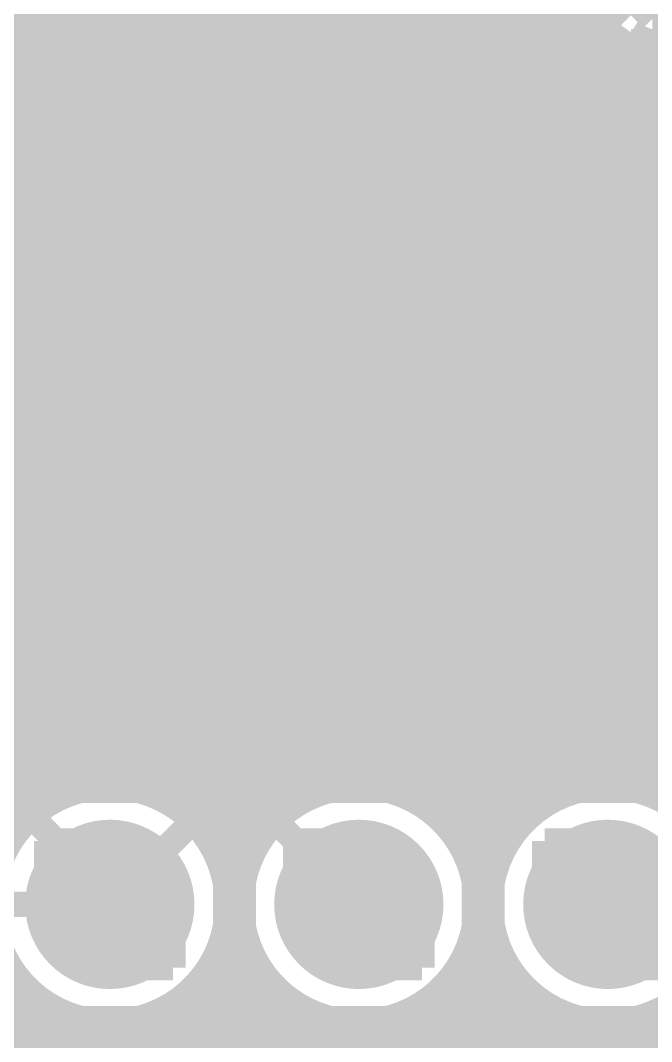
# Model space of a CAD drawing. Extents: x -5 to 157, y -120 to 103.
# Drawn here: x 61.37 to 67.71, y 76.07 to 86.32 of the extents above; entities that cross this region are included whole.
import ezdxf

# ---------------------------------------------------------------- set-up
doc = ezdxf.new("R2010")
doc.units = 0
doc.header["$MEASUREMENT"] = 0
doc.layers.get('0').update_dxf_attribs({"linetype": 'CONTINUOUS'})
for name, color, linetype in [('22-304-2_BOT', 7, 'CONTINUOUS'), ('22-304-2_DRD', 7, 'CONTINUOUS'), ('22-304-2_DRL', 2, 'CONTINUOUS'), ('22-304-2_IN1', 4, 'CONTINUOUS'), ('22-304-2_IN2', 3, 'CONTINUOUS'), ('22-304-2_SMB', 5, 'CONTINUOUS'), ('22-304-2_SMT', 10, 'CONTINUOUS'), ('22-304-2_SPB', 14, 'CONTINUOUS'), ('22-304-2_SSB', 12, 'CONTINUOUS'), ('22-304-2_SST', 11, 'CONTINUOUS'), ('22-304-2_TOP', 13, 'CONTINUOUS'), ('THRUHOLE_TAP', 7, 'CONTINUOUS')]:
    doc.layers.add(name, color=color, linetype=linetype)

# ---------------------------------------------------------------- blocks, each defined once
blk = doc.blocks.new('ROUND_25')
at = {"const_width": 0.84963}
blk.add_lwpolyline([(-0.424814, 0, 1), (0.424814, 0, 1)], format="xyb", close=True, dxfattribs=at)
blk = doc.blocks.new('RECTANGLE_31')
blk.add_solid([(0.9017, 0.508), (0.9017, -0.508), (-0.9017, 0.508), (-0.9017, -0.508)])
blk = doc.blocks.new('ROUND_39')
at = {"const_width": 0.40005}
blk.add_lwpolyline([(-0.200024, 0, 1), (0.200024, 0, 1)], format="xyb", close=True, dxfattribs=at)
blk = doc.blocks.new('ROUND_14')
at = {"const_width": 0.59944}
blk.add_lwpolyline([(-0.29972, 0, 1), (0.29972, 0, 1)], format="xyb", close=True, dxfattribs=at)
blk = doc.blocks.new('ROUND_88')
at = {"const_width": 0.10033}
blk.add_lwpolyline([(-0.050164, 0, 1), (0.050164, 0, 1)], format="xyb", close=True, dxfattribs=at)
blk = doc.blocks.new('ROUND_80')
at = {"const_width": 0.10033}
blk.add_lwpolyline([(-0.050164, 0, 1), (0.050164, 0, 1)], format="xyb", close=True, dxfattribs=at)

msp = doc.modelspace()

# ---------------------------------------------------------------- linework, layer by layer
at = {"layer": '22-304-2_BOT'}
for points, const_width in [([(60.96, 95.25), (62.23, 93.98), (62.23, 92.202), (60.579, 90.551), (60.579, 77.343), (62.27064, 75.65136), (62.27064, 74.95032)], 0.254), ([(62.27064, 77.44968), (62.27064, 77.51826), (61.087, 78.75016), (61.087, 90.297), (63.5, 92.71)], 0.254), ([(64.7192, 92.00642), (64.7192, 85.2424)], 0.254), ([(64.9478, 91.821), (64.9478, 81.5086)], 0.254), ([(64.4906, 91.70924), (64.4906, 85.2424)], 0.254), ([(65.1764, 91.59748), (65.1764, 81.5086)], 0.254), ([(64.262, 91.52636), (64.262, 85.2424)], 0.254), ([(64.0334, 91.40698), (64.0334, 85.2424)], 0.254), ([(65.405, 91.4527), (65.405, 85.2424)], 0.254), ([(63.119, 91.35364), (63.119, 85.2424)], 0.254), ([(63.3476, 91.31046), (63.3476, 85.2424)], 0.254), ([(63.5762, 91.30284), (63.5762, 85.2424)], 0.254), ([(63.8048, 91.33586), (63.8048, 85.2424)], 0.254), ([(65.6336, 91.36126), (65.6336, 85.2424)], 0.254), ([(62.8904, 91.20124), (62.8904, 85.2424)], 0.254), ([(62.6618, 90.97264), (62.6618, 85.2424)], 0.254), ([(62.4332, 90.74404), (62.4332, 85.2424)], 0.254), ([(62.2046, 90.51544), (62.2046, 85.2424)], 0.254), ([(61.976, 90.28684), (61.976, 78.77556)], 0.254), ([(61.7474, 90.05824), (61.7474, 78.97876)], 0.254), ([(61.722, 90.03284), (61.722, 79.00416)], 0.254), ([(66.675, 87.376), (66.675, 84.2264)], 0.635), ([(65.8495, 86.99754), (65.8495, 85.2424)], 0.254), ([(65.8622, 86.97214), (65.8622, 85.2424)], 0.254), ([(65.8495, 86.3346), (61.722, 86.3346)], 0.254), ([(67.5005, 86.19236), (67.5005, 85.2424)], 0.254), ([(65.8495, 86.106), (61.722, 86.106)], 0.254), ([(67.69354, 86.106), (67.5005, 86.106)], 0.254), ([(67.691, 86.106), (67.691, 85.2424)], 0.254), ([(65.8495, 85.8774), (61.722, 85.8774)], 0.254), ([(68.25742, 85.8774), (67.5005, 85.8774)], 0.254), ([(65.8495, 85.6488), (61.722, 85.6488)], 0.254), ([(73.59904, 85.6488), (67.5005, 85.6488)], 0.254), ([(65.8495, 85.4202), (61.722, 85.4202)], 0.254), ([(63.5, 84.2264), (63.5, 85.344)], 0.254), ([(63.5, 85.344), (63.5, 84.2264)], 0.254), ([(73.82764, 85.4202), (67.5005, 85.4202)], 0.254), ([(62.0903, 85.2424), (62.0903, 83.2104)], 0.254), ([(64.9097, 85.2424), (62.0903, 85.2424)], 0.254), ([(63.5, 85.1789), (63.5, 84.2264)], 0.381), ([(64.9097, 85.2424), (64.9097, 83.2104)], 0.254), ([(65.2653, 85.2424), (65.2653, 83.2104)], 0.254), ([(65.8495, 85.2424), (65.2653, 85.2424)], 0.254), ([(68.0847, 85.2424), (67.5005, 85.2424)], 0.254), ([(62.0903, 85.1916), (61.722, 85.1916)], 0.254), ([(65.2653, 85.1916), (64.9097, 85.1916)], 0.254), ([(62.0903, 84.963), (61.722, 84.963)], 0.254), ([(65.2653, 84.963), (64.9097, 84.963)], 0.254), ([(62.0903, 84.7344), (61.722, 84.7344)], 0.254), ([(65.2653, 84.7344), (64.9097, 84.7344)], 0.254), ([(62.0903, 84.5058), (61.722, 84.5058)], 0.254), ([(65.2653, 84.5058), (64.9097, 84.5058)], 0.254), ([(62.0903, 84.2772), (61.722, 84.2772)], 0.254), ([(62.1538, 84.2264), (63.5, 84.2264)], 0.381), ([(64.8462, 84.2264), (63.5, 84.2264)], 0.381), ([(63.5, 83.2739), (63.5, 84.2264)], 0.381), ([(65.2653, 84.2772), (64.9097, 84.2772)], 0.254), ([(62.0903, 84.0486), (61.722, 84.0486)], 0.254), ([(65.2653, 84.0486), (64.9097, 84.0486)], 0.254), ([(62.0903, 83.82), (61.722, 83.82)], 0.254), ([(65.2653, 83.82), (64.9097, 83.82)], 0.254), ([(62.0903, 83.5914), (61.722, 83.5914)], 0.254), ([(65.2653, 83.5914), (64.9097, 83.5914)], 0.254), ([(62.0903, 83.3628), (61.722, 83.3628)], 0.254), ([(65.2653, 83.3628), (64.9097, 83.3628)], 0.254), ([(64.9097, 83.2104), (62.0903, 83.2104)], 0.254), ([(62.2046, 83.2104), (62.2046, 81.8896)], 0.254), ([(62.4332, 83.2104), (62.4332, 81.8896)], 0.254), ([(62.6618, 83.2104), (62.6618, 81.8896)], 0.254), ([(62.8904, 83.2104), (62.8904, 81.8896)], 0.254), ([(63.119, 83.2104), (63.119, 81.8896)], 0.254), ([(63.3476, 83.2104), (63.3476, 81.8896)], 0.254), ([(63.5762, 83.2104), (63.5762, 81.8896)], 0.254), ([(63.8048, 83.2104), (63.8048, 81.8896)], 0.254), ([(64.0334, 83.2104), (64.0334, 81.8896)], 0.254), ([(64.262, 83.2104), (64.262, 81.8896)], 0.254), ([(64.4906, 83.2104), (64.4906, 81.8896)], 0.254), ([(64.7192, 83.2104), (64.7192, 81.8896)], 0.254), ([(68.0847, 83.2104), (65.2653, 83.2104)], 0.254), ([(65.405, 83.2104), (65.405, 81.8896)], 0.254), ([(65.6336, 83.2104), (65.6336, 81.8896)], 0.254), ([(65.8622, 83.2104), (65.8622, 81.8896)], 0.254), ([(66.0908, 83.2104), (66.0908, 81.8896)], 0.254), ([(66.3194, 83.2104), (66.3194, 81.8896)], 0.254), ([(66.548, 83.2104), (66.548, 81.8896)], 0.254), ([(66.7766, 83.2104), (66.7766, 81.8896)], 0.254), ([(67.0052, 83.2104), (67.0052, 81.8896)], 0.254), ([(67.2338, 83.2104), (67.2338, 81.8896)], 0.254), ([(67.4624, 83.2104), (67.4624, 81.8896)], 0.254), ([(67.691, 83.2104), (67.691, 81.8896)], 0.254), ([(76.2, 83.1342), (61.722, 83.1342)], 0.254), ([(76.2, 82.9056), (61.722, 82.9056)], 0.254), ([(76.18984, 82.677), (61.722, 82.677)], 0.254), ([(75.96124, 82.4484), (61.722, 82.4484)], 0.254), ([(75.73264, 82.2198), (61.722, 82.2198)], 0.254), ([(75.50404, 81.9912), (61.722, 81.9912)], 0.254), ([(62.0903, 81.8896), (62.0903, 79.8576)], 0.254), ([(64.9097, 81.8896), (62.0903, 81.8896)], 0.254), ([(64.9097, 81.8896), (64.9097, 81.5086)], 0.254), ([(68.0847, 81.8896), (65.2653, 81.8896)], 0.254), ([(65.2653, 81.8896), (65.2653, 81.5086)], 0.254), ([(62.0903, 81.7626), (61.722, 81.7626)], 0.254), ([(65.2653, 81.7626), (64.9097, 81.7626)], 0.254), ([(62.0903, 81.534), (61.722, 81.534)], 0.254), ([(65.2653, 81.534), (64.9097, 81.534)], 0.254), ([(65.2653, 81.5086), (64.9097, 81.5086)], 0.254), ([(62.0903, 81.3054), (61.722, 81.3054)], 0.254), ([(62.0903, 81.0768), (61.722, 81.0768)], 0.254), ([(62.0903, 80.8482), (61.722, 80.8482)], 0.254), ([(63.5, 80.8736), (63.5, 78.71968), (64.77, 77.44968)], 0.254), ([(66.675, 80.8736), (63.5, 80.8736)], 0.254), ([(66.675, 80.8736), (69.0118, 80.8736), (69.215, 80.6704)], 0.254), ([(62.0903, 80.6196), (61.722, 80.6196)], 0.254), ([(62.0903, 80.391), (61.722, 80.391)], 0.254), ([(65.2653, 80.2386), (64.9097, 80.2386)], 0.254), ([(64.9097, 80.2386), (64.9097, 79.8576)], 0.254), ([(64.9478, 80.2386), (64.9478, 78.79588)], 0.254), ([(65.1764, 80.2386), (65.1764, 78.74508)], 0.254), ([(65.2653, 80.2386), (65.2653, 79.8576)], 0.254), ([(62.0903, 80.1624), (61.722, 80.1624)], 0.254), ([(65.2653, 80.1624), (64.9097, 80.1624)], 0.254), ([(62.0903, 79.9338), (61.722, 79.9338)], 0.254), ([(65.2653, 79.9338), (64.9097, 79.9338)], 0.254), ([(62.865, 79.8576), (62.0903, 79.8576)], 0.254), ([(62.2046, 79.8576), (62.2046, 78.80604)], 0.254), ([(62.4332, 79.8576), (62.4332, 78.79842)], 0.254), ([(62.6618, 79.8576), (62.6618, 78.75016)], 0.254), ([(62.865, 79.8576), (62.865, 78.71968)], 0.254), ([(64.9097, 79.8576), (64.135, 79.8576)], 0.254), ([(64.135, 79.8576), (64.135, 78.9813)], 0.254), ([(64.262, 79.8576), (64.262, 78.8543)], 0.254), ([(64.4906, 79.8576), (64.4906, 78.7781)], 0.254), ([(64.7192, 79.8576), (64.7192, 78.80604)], 0.254), ([(68.0847, 79.8576), (65.2653, 79.8576)], 0.254), ([(65.405, 79.8576), (65.405, 78.64856)], 0.254), ([(65.6336, 79.8576), (65.6336, 78.49616)], 0.254), ([(65.8622, 79.8576), (65.8622, 78.2574)], 0.254), ([(66.0908, 79.8576), (66.0908, 78.12278)], 0.254), ([(66.3194, 79.8576), (66.3194, 78.41996)], 0.254), ([(66.548, 79.8576), (66.548, 78.6003)], 0.254), ([(66.7766, 79.8576), (66.7766, 78.7146)], 0.254), ([(67.0052, 79.8576), (67.0052, 78.78064)], 0.254), ([(67.2338, 79.8576), (67.2338, 78.80604)], 0.254), ([(67.4624, 79.8576), (67.4624, 78.79334)], 0.254), ([(67.691, 79.8576), (67.691, 78.74)], 0.254), ([(62.865, 79.7052), (61.722, 79.7052)], 0.254), ([(68.25742, 79.7052), (64.135, 79.7052)], 0.254), ([(62.865, 79.4766), (61.722, 79.4766)], 0.254), ([(74.1807, 79.4766), (64.135, 79.4766)], 0.254), ([(62.865, 79.248), (61.722, 79.248)], 0.254), ([(74.62012, 79.248), (64.135, 79.248)], 0.254), ([(62.865, 79.0194), (61.722, 79.0194)], 0.254), ([(61.722, 79.00416), (61.94806, 78.76794)], 0.254), ([(75.3745, 79.0194), (64.135, 79.0194)], 0.254), ([(64.135, 78.9813), (64.36868, 78.74762)], 0.254), ([(62.05474, 78.7908), (61.92774, 78.7908)], 0.254), ([(62.865, 78.7908), (62.484, 78.7908)], 0.254), ([(64.55664, 78.7908), (64.3255, 78.7908)], 0.254), ([(67.056, 78.7908), (64.98336, 78.7908)], 0.254), ([(74.85634, 78.7908), (67.48272, 78.7908)], 0.254), ([(62.865, 78.71968), (62.86704, 78.66884)], 0.254), ([(62.865, 78.71968), (62.86704, 78.66884)], 0.254), ([(66.49212, 78.5622), (65.54724, 78.5622)], 0.254), ([(66.23812, 78.3336), (65.80124, 78.3336)], 0.254), ([(36.17468, 77.44968), (36.703, 77.978), (40.386, 77.978), (42.037, 76.327), (42.037, 72.39), (48.895, 72.39), (49.276, 72.771), (70.485, 72.771), (71.374, 73.66), (71.374, 76.454), (70.37832, 77.44968), (67.26936, 77.44968)], 0.762), ([(66.08064, 78.105), (65.95872, 78.105)], 0.254), ([(63.61684, 76.7334), (63.4238, 76.7334)], 0.254), ([(63.5762, 76.80198), (63.5762, 76.30668)], 0.254), ([(66.1162, 76.7334), (65.92316, 76.7334)], 0.254), ([(66.0908, 76.77658), (66.0908, 75.62342)], 0.254), ([(63.3476, 76.62418), (63.3476, 76.30668)], 0.254), ([(65.8622, 76.64196), (65.8622, 75.7555)], 0.254), ([(63.79464, 76.5048), (63.246, 76.5048)], 0.254), ([(63.8048, 76.49464), (63.8048, 75.90536)], 0.254), ([(66.294, 76.5048), (65.74536, 76.5048)], 0.254), ([(66.3194, 76.4794), (66.3194, 75.91806)], 0.254), ([(63.119, 76.3905), (63.119, 76.30668)], 0.254), ([(65.6336, 76.40066), (65.6336, 75.9968)], 0.254), ([(63.627, 76.30668), (63.0047, 76.30668)], 0.254), ([(63.627, 76.30668), (63.627, 75.68438)], 0.254), ([(64.08674, 76.2762), (63.627, 76.2762)], 0.254), ([(64.0334, 76.30922), (64.0334, 76.09078)], 0.254), ([(65.405, 76.24826), (65.405, 76.1492)], 0.254), ([(66.5861, 76.2762), (65.45326, 76.2762)], 0.254), ([(66.548, 76.29906), (66.548, 76.0984)], 0.254), ([(63.9699, 76.0476), (63.627, 76.0476)], 0.254), ([(66.4718, 76.0476), (65.56756, 76.0476)], 0.254)]:
    msp.add_lwpolyline(points, dxfattribs=dict(at, const_width=const_width))
at = {"layer": '22-304-2_BOT', "const_width": 0.254}
for points in [[(67.5005, 86.19236, 0.1367879), (67.9704, 86.06136)], [(62.27064, 78.80858, 0.0600687), (61.94764, 78.76963)], [(62.86754, 78.66888, 0.114314), (62.27064, 78.80715)], [(64.77, 78.80858, 0.0751094), (64.36858, 78.74794)], [(66.01968, 77.98054, 0.3008916), (64.77, 78.80858)], [(67.26936, 78.80858, 0.300892), (66.01968, 77.98054)], [(68.29552, 78.33868, 0.2175619), (67.26936, 78.80737)], [(63.0047, 76.30668, 0.1506773), (63.52092, 76.91856)], [(63.52032, 76.91882, 0.1942388), (64.23914, 76.2)], [(65.30086, 76.2, 0.1942388), (66.01968, 76.91882)], [(66.01968, 76.91882, 0.1942388), (66.7385, 76.2)], [(64.23914, 76.2, 0.1506776), (63.62755, 75.68403)], [(66.01968, 75.47864, 0.1946858), (65.30047, 76.19909)], [(66.7385, 76.2, 0.1946859), (66.01877, 75.47903)]]:
    msp.add_lwpolyline(points, format="xyb", dxfattribs=at)
at = {"layer": '22-304-2_DRD', "const_width": 0.254}
for points in [[(67.3354, 86.7156), (67.7164, 86.3346)], [(67.7164, 86.3346), (68.2244, 86.3346)], [(63.246, 85.979), (62.865, 85.598)], [(63.246, 85.979), (62.865, 85.598)], [(63.754, 85.979), (63.246, 85.979)], [(63.754, 85.979), (63.246, 85.979)], [(64.135, 85.598), (63.754, 85.979)], [(64.135, 85.598), (63.754, 85.979)], [(63.246, 85.725), (63.246, 85.598)], [(63.373, 85.725), (63.246, 85.725)], [(63.246, 85.725), (63.246, 85.598)], [(63.373, 85.725), (63.246, 85.725)], [(63.373, 85.598), (63.373, 85.725)], [(63.373, 85.598), (63.373, 85.725)], [(63.627, 85.725), (63.627, 85.598)], [(63.754, 85.725), (63.627, 85.725)], [(63.627, 85.725), (63.627, 85.598)], [(63.754, 85.725), (63.627, 85.725)], [(63.754, 85.598), (63.754, 85.725)], [(63.754, 85.598), (63.754, 85.725)], [(62.865, 85.598), (62.865, 85.09)], [(62.865, 85.598), (62.865, 85.09)], [(63.246, 85.598), (63.373, 85.598)], [(63.246, 85.598), (63.373, 85.598)], [(63.627, 85.598), (63.754, 85.598)], [(63.627, 85.598), (63.754, 85.598)], [(64.135, 85.09), (64.135, 85.598)], [(64.135, 85.09), (64.135, 85.598)], [(63.373, 84.963), (63.119, 85.217)], [(63.373, 84.963), (63.119, 85.217)], [(63.881, 85.217), (63.627, 84.963)], [(63.881, 85.217), (63.627, 84.963)], [(62.865, 85.09), (63.246, 84.709)], [(62.865, 85.09), (63.246, 84.709)], [(63.754, 84.709), (64.135, 85.09)], [(63.754, 84.709), (64.135, 85.09)], [(63.627, 84.963), (63.373, 84.963)], [(63.627, 84.963), (63.373, 84.963)], [(63.246, 84.709), (63.754, 84.709)], [(63.246, 84.709), (63.754, 84.709)], [(61.63564, 78.08468), (61.63564, 77.44968)], [(62.27064, 78.08468), (61.63564, 78.08468)], [(62.27064, 76.81468), (62.27064, 78.08468)], [(64.135, 78.08468), (64.135, 77.44968)], [(64.77, 78.08468), (64.135, 78.08468)], [(64.77, 76.81468), (64.77, 78.08468)], [(66.63436, 78.08468), (66.63436, 77.44968)], [(67.26936, 78.08468), (66.63436, 78.08468)], [(67.26936, 76.81468), (67.26936, 78.08468)], [(61.63564, 77.44968), (62.90564, 77.44968)], [(62.90564, 77.44968), (62.90564, 76.81468)], [(64.135, 77.44968), (65.405, 77.44968)], [(65.405, 77.44968), (65.405, 76.81468)], [(66.63436, 77.44968), (67.90436, 77.44968)], [(62.90564, 76.81468), (62.27064, 76.81468)], [(65.405, 76.81468), (64.77, 76.81468)], [(67.90436, 76.81468), (67.26936, 76.81468)]]:
    msp.add_lwpolyline(points, dxfattribs=at)
at = {"layer": '22-304-2_IN1'}
for points, const_width in [([(68.072, 88.265), (67.437, 88.9), (63.5, 88.9), (59.436, 84.836), (59.436, 82.55), (54.52872, 77.64272), (54.52872, 77.5208)], 0.635), ([(84.455, 88.392), (76.581, 88.392), (74.168, 85.979), (65.405, 85.979)], 0.254), ([(65.405, 85.979), (58.32856, 78.90256)], 0.254), ([(65.4304, 85.979), (65.4304, 78.42758)], 0.254), ([(65.659, 85.979), (65.659, 78.22438)], 0.254), ([(65.8876, 85.979), (65.8876, 77.82814)], 0.254), ([(66.1162, 85.979), (66.1162, 77.69606)], 0.254), ([(66.3448, 85.979), (66.3448, 78.1812)], 0.254), ([(66.5734, 85.979), (66.5734, 78.40218)], 0.254), ([(66.802, 85.979), (66.802, 78.53172)], 0.254), ([(67.0306, 85.979), (67.0306, 78.60538)], 0.254), ([(67.2592, 85.979), (67.2592, 78.62824)], 0.254), ([(67.4878, 85.979), (67.4878, 78.61046)], 0.254), ([(67.7164, 85.979), (67.7164, 78.54188)], 0.254), ([(84.455, 85.852), (65.278, 85.852)], 0.254), ([(65.2018, 85.7758), (65.2018, 78.54696)], 0.254), ([(64.9732, 85.5472), (64.9732, 78.613)], 0.254), ([(84.455, 85.6234), (65.0494, 85.6234)], 0.254), ([(84.455, 85.3948), (64.8208, 85.3948)], 0.254), ([(64.7446, 85.3186), (64.7446, 78.62824)], 0.254), ([(84.455, 85.1662), (64.5922, 85.1662)], 0.254), ([(64.516, 85.09), (64.516, 78.60284)], 0.254), ([(84.455, 84.9376), (64.3636, 84.9376)], 0.254), ([(64.2874, 84.8614), (64.2874, 78.52664)], 0.254), ([(64.0588, 84.6328), (64.0588, 78.39202)], 0.254), ([(84.455, 84.709), (64.135, 84.709)], 0.254), ([(84.455, 84.4804), (63.9064, 84.4804)], 0.254), ([(63.8302, 84.4042), (63.8302, 78.16342)], 0.254), ([(84.455, 84.2518), (63.6778, 84.2518)], 0.254), ([(63.6016, 84.1756), (63.6016, 77.61732)], 0.254), ([(74.7649, 84.0232), (63.4492, 84.0232)], 0.254), ([(63.373, 83.947), (63.373, 77.86878)], 0.254), ([(74.38136, 83.7946), (63.2206, 83.7946)], 0.254), ([(63.1444, 83.7184), (63.1444, 78.24216)], 0.254), ([(62.9158, 83.4898), (62.9158, 78.43774)], 0.254), ([(69.96176, 83.566), (62.992, 83.566)], 0.254), ([(69.80936, 83.3374), (62.7634, 83.3374)], 0.254), ([(62.6872, 83.2612), (62.6872, 78.55204)], 0.254), ([(69.75602, 83.1088), (62.5348, 83.1088)], 0.254), ([(62.4586, 83.0326), (62.4586, 78.61554)], 0.254), ([(69.77634, 82.8802), (62.3062, 82.8802)], 0.254), ([(62.23, 82.804), (62.23, 78.62824)], 0.254), ([(62.0014, 82.5754), (62.0014, 78.59776)], 0.254), ([(69.87794, 82.6516), (62.0776, 82.6516)], 0.254), ([(70.12432, 82.423), (61.849, 82.423)], 0.254), ([(61.7728, 82.3468), (61.7728, 78.51902)], 0.254), ([(77.7621, 82.1944), (61.6204, 82.1944)], 0.254), ([(61.5442, 82.1182), (61.5442, 78.37932)], 0.254), ([(77.83576, 81.9658), (61.3918, 81.9658)], 0.254), ([(61.3156, 81.8896), (61.3156, 78.1431)], 0.254), ([(78.0161, 81.7372), (61.1632, 81.7372)], 0.254), ([(78.46568, 81.5086), (60.9346, 81.5086)], 0.254), ([(78.2447, 81.28), (60.706, 81.28)], 0.254), ([(78.15326, 81.0514), (60.4774, 81.0514)], 0.254), ([(74.55408, 80.8228), (60.2488, 80.8228)], 0.254), ([(74.23404, 80.5942), (60.0202, 80.5942)], 0.254), ([(74.10958, 80.3656), (59.7916, 80.3656)], 0.254), ([(74.07402, 80.137), (59.563, 80.137)], 0.254), ([(74.10958, 79.9084), (59.3344, 79.9084)], 0.254), ([(74.23404, 79.6798), (59.1058, 79.6798)], 0.254), ([(74.55408, 79.4512), (58.8772, 79.4512)], 0.254), ([(73.66, 79.2226), (58.6486, 79.2226)], 0.254), ([(73.66, 78.994), (58.42, 78.994)], 0.254), ([(73.66, 78.7654), (58.53684, 78.7654)], 0.254), ([(61.8109, 78.5368), (58.70194, 78.5368)], 0.254), ([(64.31026, 78.5368), (62.72784, 78.5368)], 0.254), ([(66.80962, 78.5368), (65.22974, 78.5368)], 0.254), ([(73.66, 78.5368), (67.7291, 78.5368)], 0.254), ([(61.46038, 78.3082), (58.76544, 78.3082)], 0.254), ([(63.95974, 78.3082), (63.07836, 78.3082)], 0.254), ([(66.4591, 78.3082), (65.58026, 78.3082)], 0.254), ([(61.27242, 78.0796), (58.75274, 78.0796)], 0.254), ([(63.77178, 78.0796), (63.26632, 78.0796)], 0.254), ([(66.27114, 78.0796), (65.76822, 78.0796)], 0.254), ([(63.66002, 77.851), (63.37808, 77.851)], 0.254), ([(66.15938, 77.851), (65.87998, 77.851)], 0.254), ([(63.6016, 77.6224), (63.4365, 77.6224)], 0.254), ([(66.1035, 77.6224), (65.93586, 77.6224)], 0.254), ([(63.59144, 77.3938), (63.4492, 77.3938)], 0.254), ([(66.0908, 77.3938), (65.94856, 77.3938)], 0.254), ([(63.6016, 77.28204), (63.6016, 75.11542)], 0.254), ([(63.62446, 77.1652), (63.41364, 77.1652)], 0.254), ([(66.12382, 77.1652), (65.91554, 77.1652)], 0.254), ([(66.1162, 77.20076), (66.1162, 75.1967)], 0.254), ([(63.373, 77.03058), (63.373, 76.12888)], 0.254), ([(65.8876, 77.06868), (65.8876, 75.32878)], 0.254), ([(63.70574, 76.9366), (63.33236, 76.9366)], 0.254), ([(66.20764, 76.9366), (65.83172, 76.9366)], 0.254), ([(61.3156, 76.75372), (61.3156, 76.27874)], 0.254), ([(63.8302, 76.73594), (63.8302, 75.66406)], 0.254), ([(61.35116, 76.708), (61.0108, 76.708)], 0.254), ([(63.1444, 76.6572), (63.1444, 76.12888)], 0.254), ([(63.85052, 76.708), (63.18758, 76.708)], 0.254), ([(65.659, 76.67244), (65.659, 75.72502)], 0.254), ([(66.35242, 76.708), (65.68694, 76.708)], 0.254), ([(66.3448, 76.71562), (66.3448, 75.68184)], 0.254), ([(61.5442, 76.5175), (61.5442, 76.12888)], 0.254), ([(61.59754, 76.4794), (61.20384, 76.4794)], 0.254), ([(62.9158, 76.46162), (62.9158, 76.12888)], 0.254), ([(64.0969, 76.4794), (62.9412, 76.4794)], 0.254), ([(64.0588, 76.50734), (64.0588, 75.89012)], 0.254), ([(65.4304, 76.47178), (65.4304, 75.92822)], 0.254), ([(66.5988, 76.4794), (65.44056, 76.4794)], 0.254), ([(66.5734, 76.49718), (66.5734, 75.90282)], 0.254), ([(61.7728, 76.3778), (61.7728, 76.12888)], 0.254), ([(62.6872, 76.34478), (62.6872, 76.12888)], 0.254), ([(64.2874, 76.37272), (64.2874, 76.02728)], 0.254), ([(65.2018, 76.34986), (65.2018, 76.0476)], 0.254), ([(66.802, 76.3651), (66.802, 76.03236)], 0.254), ([(67.7164, 76.35748), (67.7164, 76.04252)], 0.254), ([(68.2117, 76.2508), (61.3283, 76.2508)], 0.254), ([(62.0014, 76.29906), (62.0014, 76.12888)], 0.254), ([(62.23, 76.26858), (62.23, 76.12888)], 0.254), ([(62.4586, 76.28382), (62.4586, 76.12888)], 0.254), ([(64.516, 76.29652), (64.516, 76.10094)], 0.254), ([(64.7446, 76.26858), (64.7446, 76.12888)], 0.254), ([(64.9732, 76.28636), (64.9732, 76.1111)], 0.254), ([(67.0306, 76.29398), (67.0306, 76.10348)], 0.254), ([(67.2592, 76.26858), (67.2592, 76.12888)], 0.254), ([(67.4878, 76.2889), (67.4878, 76.10856)], 0.254), ([(63.4492, 76.12888), (61.37148, 76.12888)], 0.254), ([(63.4492, 76.12888), (63.4492, 73.76922)], 0.254), ([(64.27724, 76.0222), (63.4492, 76.0222)], 0.254), ([(66.7766, 76.0222), (65.26276, 76.0222)], 0.254), ([(68.13804, 76.0222), (67.76212, 76.0222)], 0.254)]:
    msp.add_lwpolyline(points, dxfattribs=dict(at, const_width=const_width))
at = {"layer": '22-304-2_IN1', "const_width": 0.254}
for points in [[(62.27064, 78.63078, 0.4142136), (61.08954, 77.44968)], [(63.4492, 77.44968, 0.4142136), (62.27064, 78.62824)], [(64.77, 78.63078, 0.4142136), (63.5889, 77.44968)], [(65.9511, 77.44968, 0.4142136), (64.77, 78.63078)], [(67.26936, 78.63078, 0.4142136), (66.08826, 77.44968)], [(68.45046, 77.44968, 0.4142136), (67.26936, 78.63078)], [(61.08954, 77.44968, 0.4142136), (62.27064, 76.26858)], [(62.27064, 76.26858, 0.4142136), (63.45174, 77.44968)], [(63.5889, 77.44968, 0.4142136), (64.77, 76.26858)], [(64.77, 76.26858, 0.4142136), (65.9511, 77.44968)], [(66.0908, 77.44968, 0.4142136), (67.26936, 76.27112)], [(67.26936, 76.26858, 0.4142136), (68.45046, 77.44968)], [(61.37148, 76.12888, 0.3298375), (60.09894, 77.07122)], [(64.77, 76.12888, 0.4142136), (63.59144, 74.95032)], [(65.9511, 74.95032, 0.4142136), (64.77, 76.13142)], [(67.26936, 76.12888, 0.4142136), (66.0908, 74.95032)], [(68.1101, 75.77836, 0.2008909), (67.26936, 76.13036)]]:
    msp.add_lwpolyline(points, format="xyb", dxfattribs=at)
at = {"layer": '22-304-2_IN2'}
for points, const_width in [([(62.2046, 91.82608), (62.2046, 78.92542)], 0.254), ([(64.7192, 91.79052), (64.7192, 78.92542)], 0.254), ([(62.4332, 91.6178), (62.4332, 78.9178)], 0.254), ([(64.9478, 91.6432), (64.9478, 78.91526)], 0.254), ([(61.976, 91.56954), (61.976, 78.89748)], 0.254), ([(64.4906, 91.54922), (64.4906, 78.90002)], 0.254), ([(61.7474, 91.4019), (61.7474, 78.83144)], 0.254), ([(62.6618, 91.43492), (62.6618, 78.87208)], 0.254), ([(64.262, 91.38666), (64.262, 78.83652)], 0.254), ([(65.1764, 91.45016), (65.1764, 78.86954)], 0.254), ([(61.5188, 91.29014), (61.5188, 78.71968)], 0.254), ([(62.8904, 91.31046), (62.8904, 78.78826)], 0.254), ([(64.0334, 91.27998), (64.0334, 78.72984)], 0.254), ([(65.405, 91.32062), (65.405, 78.78318)], 0.254), ([(61.2902, 91.21902), (61.2902, 78.55458)], 0.254), ([(63.119, 91.23172), (63.119, 78.65618)], 0.254), ([(63.3476, 91.19108), (63.3476, 78.45806)], 0.254), ([(63.5762, 91.186), (63.5762, 78.31836)], 0.254), ([(63.8048, 91.21394), (63.8048, 78.56728)], 0.254), ([(65.6336, 91.23934), (65.6336, 78.64602)], 0.254), ([(65.8622, 86.74862), (65.8622, 78.44282)], 0.254), ([(66.0908, 86.53272), (66.0908, 78.33868)], 0.254), ([(66.3194, 86.41334), (66.3194, 78.57998)], 0.254), ([(66.548, 86.35746), (66.548, 78.73746)], 0.254), ([(66.7766, 86.35492), (66.7766, 78.8416)], 0.254), ([(67.0052, 86.40318), (67.0052, 78.90256)], 0.254), ([(67.16268, 86.3346), (54.2417, 86.3346)], 0.254), ([(67.2338, 86.25586), (67.2338, 78.92542)], 0.254), ([(67.41668, 86.106), (54.6608, 86.106)], 0.254), ([(67.4624, 86.07806), (67.4624, 78.91272)], 0.254), ([(67.691, 85.98154), (67.691, 78.86446)], 0.254), ([(81.2165, 85.8774), (54.8513, 85.8774)], 0.254), ([(81.45018, 85.6488), (54.95544, 85.6488)], 0.254), ([(84.90458, 85.4202), (54.99862, 85.4202)], 0.254), ([(84.67598, 85.1916), (54.98846, 85.1916)], 0.254), ([(84.44738, 84.963), (54.9275, 84.963)], 0.254), ([(84.21878, 84.7344), (54.8005, 84.7344)], 0.254), ([(83.99018, 84.5058), (54.56682, 84.5058)], 0.254), ([(83.76158, 84.2772), (52.06492, 84.2772)], 0.254), ([(83.53298, 84.0486), (52.35448, 84.0486)], 0.254), ([(83.30438, 83.82), (52.58308, 83.82)], 0.254), ([(83.07578, 83.5914), (52.81168, 83.5914)], 0.254), ([(82.84718, 83.3628), (53.04028, 83.3628)], 0.254), ([(77.89418, 83.1342), (53.26888, 83.1342)], 0.254), ([(77.6605, 82.9056), (53.49748, 82.9056)], 0.254), ([(77.5335, 82.677), (53.72608, 82.677)], 0.254), ([(77.47, 82.4484), (56.09082, 82.4484)], 0.254), ([(77.46238, 82.2198), (56.388, 82.2198)], 0.254), ([(77.50556, 81.9912), (56.54548, 81.9912)], 0.254), ([(77.6097, 81.7626), (56.62676, 81.7626)], 0.254), ([(77.79766, 81.534), (56.65216, 81.534)], 0.254), ([(77.92466, 81.3054), (56.62676, 81.3054)], 0.254), ([(74.39152, 81.0768), (56.54548, 81.0768)], 0.254), ([(74.06386, 80.8482), (56.388, 80.8482)], 0.254), ([(73.89622, 80.6196), (56.09082, 80.6196)], 0.254), ([(73.80732, 80.391), (55.753, 80.391)], 0.254), ([(73.77684, 80.1624), (55.78856, 80.1624)], 0.254), ([(73.79716, 79.9338), (55.7911, 79.9338)], 0.254), ([(73.87082, 79.7052), (55.7911, 79.7052)], 0.254), ([(74.01814, 79.4766), (55.7911, 79.4766)], 0.254), ([(74.28992, 79.248), (58.18378, 79.248)], 0.254), ([(75.00366, 79.0194), (58.69686, 79.0194)], 0.254), ([(61.65088, 78.7908), (58.90006, 78.7908)], 0.254), ([(64.15278, 78.7908), (62.88786, 78.7908)], 0.254), ([(66.65214, 78.7908), (65.38722, 78.7908)], 0.254), ([(61.29782, 78.5622), (59.00928, 78.5622)], 0.254), ([(63.79972, 78.5622), (63.24092, 78.5622)], 0.254), ([(66.29908, 78.5622), (65.74028, 78.5622)], 0.254), ([(63.58636, 78.3336), (63.45174, 78.3336)], 0.254), ([(66.08826, 78.3336), (65.9511, 78.3336)], 0.254), ([(66.0908, 76.56068), (66.0908, 75.83678)], 0.254), ([(65.8622, 76.45654), (65.8622, 75.94346)], 0.254), ([(66.13398, 76.5048), (65.90538, 76.5048)], 0.254), ([(66.3194, 76.31938), (66.3194, 76.07808)], 0.254), ([(65.6336, 76.2508), (65.6336, 76.14666)], 0.254), ([(66.37274, 76.2762), (65.66662, 76.2762)], 0.254), ([(65.76822, 75.94854), (64.77, 74.95032)], 0.381), ([(66.28384, 76.0476), (65.75552, 76.0476)], 0.254), ([(66.27114, 75.94854), (67.26936, 74.95032)], 0.381)]:
    msp.add_lwpolyline(points, dxfattribs=dict(at, const_width=const_width))
at = {"layer": '22-304-2_IN2', "const_width": 0.254}
for points in [[(65.64884, 87.376, 0.4142136), (66.675, 86.34984)], [(66.675, 86.34984, 0.1049384), (67.09176, 86.43828)], [(67.09156, 86.43874, 0.2626533), (67.9704, 85.94287)], [(62.27064, 78.92542, 0.4142136), (60.7949, 77.44968)], [(63.52032, 78.23454, 0.2580089), (62.27064, 78.92542)], [(64.77, 78.92542, 0.258009), (63.52029, 78.23456)], [(66.01968, 78.23454, 0.2580089), (64.77, 78.92542)], [(67.26936, 78.92542, 0.258009), (66.01965, 78.23456)], [(68.74764, 77.44968, 0.4142136), (67.26936, 78.92796)], [(65.55486, 76.2, 0.1124105), (66.01854, 76.663)], [(66.01968, 76.66228, 0.1124106), (66.48378, 76.19885)], [(66.01968, 75.73518, 0.1127793), (65.55486, 76.2)], [(66.4845, 76.2, 0.1127793), (66.01968, 75.73518)]]:
    msp.add_lwpolyline(points, format="xyb", dxfattribs=at)
at = {"layer": '22-304-2_SSB', "const_width": 0.1524}
for points in [[(66.53276, 86.07298), (66.02476, 86.25078)], [(66.53276, 85.7758), (66.53276, 86.1314), (66.70294, 86.25078), (66.87312, 86.25078), (67.04076, 86.1314), (67.04076, 85.7758), (66.02476, 85.7758)], [(63.47206, 85.96122), (62.96406, 86.13902)], [(63.47206, 85.66404), (63.47206, 86.01964), (63.6397, 86.13902), (63.80988, 86.13902), (63.98006, 86.01964), (63.98006, 85.66404), (62.96406, 85.66404)], [(62.103, 79.883), (64.897, 79.883), (64.897, 85.217), (62.103, 85.217), (62.103, 79.883)], [(68.072, 85.217), (65.278, 85.217), (65.278, 79.883), (68.072, 79.883), (68.072, 85.217)]]:
    msp.add_lwpolyline(points, dxfattribs=at)
at = {"layer": '22-304-2_SST', "const_width": 0.1524}
for points in [[(65.20942, 79.79918), (65.20942, 80.81518), (65.09258, 80.645)], [(64.19342, 80.137), (64.19342, 79.96682), (64.25438, 79.79918), (64.4906, 79.79918), (64.54902, 79.96682), (64.54902, 80.81518)], [(64.60998, 80.81518), (64.37122, 80.81518)], [(65.69202, 79.96682), (65.75298, 79.79918), (66.10858, 79.79918), (66.167, 79.96682), (66.167, 80.30718), (66.04762, 80.47482), (65.69202, 80.47482), (65.69202, 80.81518), (66.167, 80.81518)], [(65.3288, 79.79918), (65.09258, 79.79918)], [(60.54852, 73.21042), (60.54852, 79.18958), (68.98894, 79.18958), (68.98894, 73.21042)], [(61.16066, 73.85558), (61.16066, 78.54442), (63.38062, 78.54442), (63.38062, 76.35494), (62.46876, 76.35494), (62.46876, 76.04506), (63.38062, 76.04506), (63.38062, 73.57364)], [(65.87998, 78.54442), (63.66002, 78.54442), (63.66002, 76.35494), (65.87998, 76.35494), (65.87998, 78.54442)], [(68.37934, 78.54442), (66.15938, 78.54442), (66.15938, 76.35494), (68.37934, 76.35494), (68.37934, 78.54442)], [(61.95314, 77.76718), (61.95314, 77.13218), (62.58814, 77.13218), (62.43828, 77.28204), (62.43828, 77.61732), (62.58814, 77.76718), (61.95314, 77.76718), (62.103, 77.61732), (62.103, 77.28204), (62.43828, 77.28204)], [(62.58814, 77.76718), (62.58814, 77.13218)], [(64.4525, 77.76718), (64.4525, 77.13218), (65.0875, 77.13218), (64.93764, 77.28204), (64.93764, 77.61732), (65.0875, 77.76718), (64.4525, 77.76718), (64.60236, 77.61732), (64.60236, 77.28204), (64.93764, 77.28204)], [(65.0875, 77.76718), (65.0875, 77.13218)], [(67.437, 77.28204), (67.58686, 77.13218), (67.58686, 77.76718), (66.95186, 77.76718), (67.10172, 77.61732), (67.10172, 77.28204), (67.437, 77.28204), (67.437, 77.61732), (67.10172, 77.61732)], [(66.95186, 77.76718), (66.95186, 77.13218)], [(67.58686, 77.76718), (67.437, 77.61732)], [(62.103, 77.61732), (62.43828, 77.61732)], [(64.60236, 77.61732), (64.93764, 77.61732)], [(61.95314, 77.13218), (62.103, 77.28204)], [(64.4525, 77.13218), (64.60236, 77.28204)], [(67.58686, 77.13218), (66.95186, 77.13218), (67.10172, 77.28204)], [(61.16066, 76.04506), (61.86932, 76.04506), (61.86932, 76.35494), (62.46876, 76.35494)], [(61.16066, 76.35494), (61.86932, 76.35494)], [(62.46876, 76.04506), (61.86932, 76.04506)], [(65.87998, 73.85558), (65.87998, 76.04506), (63.66002, 76.04506), (63.66002, 73.85558), (65.87998, 73.85558)], [(66.15938, 73.57364), (66.15938, 76.04506), (68.37934, 76.04506), (68.37934, 73.85558)]]:
    msp.add_lwpolyline(points, dxfattribs=at)
at = {"layer": '22-304-2_TOP', "const_width": 0.254}
for points in [[(67.9704, 86.9696), (67.9196, 86.9696), (67.056, 86.106), (54.737, 86.106), (53.975, 85.344)], [(67.91198, 86.06536), (67.50812, 85.6615)], [(67.691, 85.84184), (67.691, 81.153)], [(69.17944, 85.8774), (67.72402, 85.8774)], [(69.3928, 85.6488), (67.49542, 85.6488)], [(67.4624, 85.61832), (67.4624, 81.153)], [(67.056, 85.471), (54.99862, 85.471)], [(61.2902, 85.471), (61.2902, 81.153)], [(61.5188, 85.471), (61.5188, 81.153)], [(61.7474, 85.471), (61.7474, 81.153)], [(61.976, 85.471), (61.976, 81.153)], [(62.2046, 85.471), (62.2046, 81.153)], [(62.4332, 85.471), (62.4332, 81.153)], [(62.6618, 85.471), (62.6618, 81.153)], [(62.8904, 85.471), (62.8904, 81.153)], [(63.119, 85.471), (63.119, 81.153)], [(63.3476, 85.471), (63.3476, 81.153)], [(63.5762, 85.471), (63.5762, 81.153)], [(63.8048, 85.471), (63.8048, 81.153)], [(64.0334, 85.471), (64.0334, 81.153)], [(64.262, 85.471), (64.262, 81.153)], [(64.4906, 85.471), (64.4906, 81.153)], [(64.7192, 85.471), (64.7192, 81.153)], [(64.9478, 85.471), (64.9478, 81.153)], [(65.1764, 85.471), (65.1764, 81.153)], [(65.405, 85.471), (65.405, 81.153)], [(65.6336, 85.471), (65.6336, 81.153)], [(65.8622, 85.471), (65.8622, 81.153)], [(66.0908, 85.471), (66.0908, 81.153)], [(66.3194, 85.471), (66.3194, 81.153)], [(66.548, 85.471), (66.548, 81.153)], [(66.7766, 85.471), (66.7766, 81.153)], [(67.0052, 85.471), (67.0052, 81.153)], [(67.2338, 85.4964), (67.2338, 81.153)], [(69.6214, 85.4202), (54.94782, 85.4202)], [(69.85, 85.1916), (54.86908, 85.1916)], [(70.0786, 84.963), (54.79796, 84.963)], [(70.3072, 84.7344), (54.6481, 84.7344)], [(70.5358, 84.5058), (54.32298, 84.5058)], [(70.7644, 84.2772), (48.97882, 84.2772)], [(70.993, 84.0486), (48.75022, 84.0486)], [(71.2216, 83.82), (48.52162, 83.82)], [(71.4502, 83.5914), (48.29302, 83.5914)], [(71.6788, 83.3628), (48.06442, 83.3628)], [(71.9074, 83.1342), (47.83582, 83.1342)], [(72.136, 82.9056), (56.1848, 82.9056)], [(72.3646, 82.677), (56.52262, 82.677)], [(72.5932, 82.4484), (56.75122, 82.4484)], [(74.803, 80.137), (74.422, 80.518), (57.785, 80.518), (56.007, 82.296), (46.863, 82.296), (42.545, 77.978), (42.545, 69.723), (29.21, 56.388), (17.653, 56.388), (15.748, 54.483), (15.748, 49.53), (5.588, 39.37), (-1.397, 39.37)], [(72.8218, 82.2198), (56.97982, 82.2198)], [(73.0504, 81.9912), (57.20842, 81.9912)], [(73.279, 81.7626), (57.43702, 81.7626)], [(78.12532, 77.5208), (76.52258, 79.121), (74.676, 79.121), (73.787, 80.01), (57.15, 80.01), (55.626, 81.534)], [(73.5076, 81.534), (57.66562, 81.534)], [(73.73874, 81.3054), (57.89422, 81.3054)], [(73.9775, 81.153), (58.04662, 81.153)], [(44.52874, 77.5208), (44.52874, 78.05674), (45.974, 79.502), (59.182, 79.502), (61.23432, 77.44968), (62.27064, 77.44968)], [(62.27064, 77.44968), (64.32042, 79.502), (73.64222, 79.502), (75.62596, 77.5208)], [(44.52874, 75.0189), (45.72, 76.21016), (45.72, 78.486), (46.228, 78.994), (58.801, 78.994), (62.27064, 75.52436), (62.27064, 74.95032)], [(75.62596, 75.0189), (74.168, 76.47686), (74.168, 78.232), (73.406, 78.994), (64.516, 78.994), (63.5, 77.978), (63.5, 76.2), (62.357, 75.057), (62.357, 74.97064), (62.37732, 74.95032), (62.27064, 74.95032)], [(66.1162, 76.7334), (65.92316, 76.7334)], [(66.0908, 76.77658), (66.0908, 75.62342)], [(65.8622, 76.64196), (65.8622, 75.7555)], [(66.294, 76.5048), (65.74536, 76.5048)], [(66.3194, 76.4794), (66.3194, 75.91806)], [(65.6336, 76.40066), (65.6336, 75.9968)], [(65.405, 76.24826), (65.405, 76.1492)], [(66.5861, 76.2762), (65.45326, 76.2762)], [(66.548, 76.29906), (66.548, 76.0984)], [(66.4718, 76.0476), (65.56756, 76.0476)]]:
    msp.add_lwpolyline(points, dxfattribs=at)
for points in [[(67.056, 85.471, 0.1989118), (67.50501, 85.65699)], [(67.056, 85.471, 0.1989118), (67.50501, 85.65699)], [(65.30086, 76.2, 0.1942388), (66.01968, 76.91882)], [(66.01968, 76.91882, 0.1942388), (66.7385, 76.2)], [(66.01968, 75.47864, 0.1946858), (65.30047, 76.19909)], [(66.7385, 76.2, 0.1946859), (66.01877, 75.47903)]]:
    msp.add_lwpolyline(points, format="xyb", dxfattribs=at)

# ---------------------------------------------------------------- block references
at = {"layer": '22-304-2_BOT'}
for name, p in [('ROUND_39', (63.5, 85.344)), ('RECTANGLE_31', (63.5, 84.2264)), ('RECTANGLE_31', (66.675, 84.2264)), ('RECTANGLE_31', (63.5, 80.8736)), ('RECTANGLE_31', (66.675, 80.8736)), ('ROUND_25', (62.27064, 77.44968)), ('ROUND_25', (64.77, 77.44968)), ('ROUND_25', (67.26936, 77.44968))]:
    msp.add_blockref(name, p, dxfattribs=at)
at = {"layer": '22-304-2_DRL'}
for name, p in [('ROUND_88', (63.5, 85.344)), ('ROUND_14', (62.27064, 77.44968)), ('ROUND_14', (64.77, 77.44968)), ('ROUND_14', (67.26936, 77.44968))]:
    msp.add_blockref(name, p, dxfattribs=at)
at = {"layer": '22-304-2_IN1'}
for name, p in [('ROUND_39', (63.5, 85.344)), ('ROUND_25', (62.27064, 77.44968)), ('ROUND_25', (64.77, 77.44968)), ('ROUND_25', (67.26936, 77.44968))]:
    msp.add_blockref(name, p, dxfattribs=at)
at = {"layer": '22-304-2_IN2'}
for name, p in [('ROUND_39', (63.5, 85.344)), ('ROUND_25', (62.27064, 77.44968)), ('ROUND_25', (64.77, 77.44968)), ('ROUND_25', (67.26936, 77.44968))]:
    msp.add_blockref(name, p, dxfattribs=at)
at = {"layer": '22-304-2_SMB'}
for name, p in [('RECTANGLE_31', (63.5, 84.2264)), ('RECTANGLE_31', (66.675, 84.2264)), ('RECTANGLE_31', (63.5, 80.8736)), ('RECTANGLE_31', (66.675, 80.8736)), ('ROUND_25', (62.27064, 77.44968)), ('ROUND_25', (64.77, 77.44968)), ('ROUND_25', (67.26936, 77.44968))]:
    msp.add_blockref(name, p, dxfattribs=at)
at = {"layer": '22-304-2_SMT'}
for p in [(62.27064, 77.44968), (64.77, 77.44968), (67.26936, 77.44968)]:
    msp.add_blockref('ROUND_25', p, dxfattribs=at)
at = {"layer": '22-304-2_SPB'}
for p in [(63.5, 84.2264), (66.675, 84.2264), (63.5, 80.8736), (66.675, 80.8736)]:
    msp.add_blockref('RECTANGLE_31', p, dxfattribs=at)
at = {"layer": '22-304-2_TOP'}
for name, p in [('ROUND_39', (63.5, 85.344)), ('ROUND_25', (62.27064, 77.44968)), ('ROUND_25', (64.77, 77.44968)), ('ROUND_25', (67.26936, 77.44968))]:
    msp.add_blockref(name, p, dxfattribs=at)
at = {"layer": 'THRUHOLE_TAP'}
for name, p in [('ROUND_80', (63.5, 85.344)), ('ROUND_14', (62.27064, 77.44968)), ('ROUND_14', (64.77, 77.44968)), ('ROUND_14', (67.26936, 77.44968))]:
    msp.add_blockref(name, p, dxfattribs=at)

doc.saveas('drawing.dxf')
